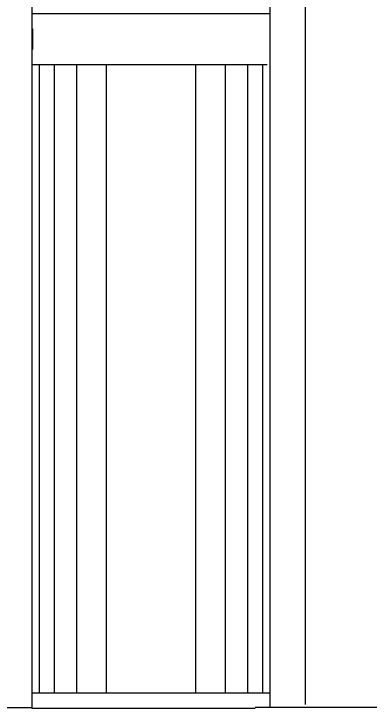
# Model space of a CAD drawing. Extents: x -255 to 8105, y -176 to 5714.
# Drawn here: x 6282.8 to 6408.7, y 4924.8 to 5170.3 of the extents above; entities that cross this region are included whole.
import ezdxf

# ---------------------------------------------------------------- set-up
doc = ezdxf.new("R2010")
doc.units = 0
doc.header["$LTSCALE"] = 30
doc.layers.get('0').update_dxf_attribs({"linetype": 'CONTINUOUS'})
doc.layers.add('부자재', color=4, linetype='CONTINUOUS')
doc.layers.add('해치', color=8, linetype='CONTINUOUS')

# ---------------------------------------------------------------- blocks, each defined once
blk = doc.blocks.new('UNI-01', base_point=(7634, 7239))
at = {"layer": '부자재'}
for p, q in [((13923.17, 12636.93), (13923.17, 12163.99)), ((14007.28, 12636.93), (14007.28, 12163.99)), ((14019.88, 12165.11), (14019.88, 12635.8)), ((13923.37, 12404.04), (13923.37, 12396.68)), ((13835.62, 12163.99), (13923.17, 12163.99)), ((14089.58, 12163.99), (14002.02, 12163.99))]:
    blk.add_line(p, q, dxfattribs=at)
for points, weights, knots in [([(14007.28, 12409.3), (14007.28, 12409.3), (13967.22, 12409.3), (13937.32, 12409.3), (13923.17, 12409.3)], [1, 0.742797744768, 1, 0.794611058848, 0.917248923756], [-1.467114, -1.467114, -1.467114, 0, 0, 1.171564, 1.171564, 1.171564]), ([(13923.17, 12391.43), (13934.35, 12391.43), (13957.97, 12391.43), (13998.03, 12391.43), (14006.32, 12391.43)], [0.884455168565, 0.830422605945, 1, 0.742797744768, 1], [-0.967291, -0.967291, -0.967291, 0, 0, 1.467114, 1.467114, 1.467114]), ([(14007.28, 12169.06), (14007.28, 12169.06), (13962.6, 12169.06), (13935.79, 12169.06), (13923.17, 12169.06)], [1, 0.707106781186, 1, 0.800943102543, 0.872453400774], [-1.570796, -1.570796, -1.570796, 0, 0, 1.067549, 1.067549, 1.067549]), ([(13923.17, 12163.8), (13923.17, 12163.8), (13962.6, 12163.8), (14002.02, 12163.8), (14002.02, 12163.8)], [1, 0.707106781186, 1, 0.707106781186, 1], [-1.570796, -1.570796, -1.570796, 0, 0, 1.570796, 1.570796, 1.570796])]:
    blk.add_rational_spline(points, weights, degree=2, knots=knots, dxfattribs=at)
blk.add_open_spline([(13923.37, 12404.04), (13923.37, 12404.04), (13923.36, 12404.04), (13923.3, 12404.04), (13923.23, 12404.05), (13923.17, 12404.05)], degree=3, knots=[-0.00189331, -0.00189331, -0.00189331, -0.00189331, 0, 0, 0.05421316, 0.05421316, 0.05421316, 0.05421316], dxfattribs=at)
for points, weights in [([(13923.17, 12396.68), (13923.17, 12396.68), (13923.19, 12396.68)], [1, 0.999862102782, 1]), ([(13923.21, 12163.8), (13923.17, 12163.8), (13923.17, 12163.8)], [1, 0.999734260157, 1])]:
    blk.add_rational_spline(points, weights, degree=2, dxfattribs=at)
at = {"layer": '해치'}
for p, q in [((13925.8, 12391.43), (13925.8, 12169.06)), ((13931.06, 12391.43), (13931.06, 12169.06)), ((13938.94, 12391.43), (13938.94, 12169.06)), ((13949.46, 12391.43), (13949.46, 12169.06)), ((13981, 12391.43), (13981, 12169.06)), ((13991.51, 12391.43), (13991.51, 12169.06)), ((13999.4, 12391.43), (13999.4, 12169.06)), ((14004.65, 12391.43), (14004.65, 12169.06))]:
    blk.add_line(p, q, dxfattribs=at)

msp = doc.modelspace()

# ---------------------------------------------------------------- block references
msp.add_blockref('UNI-01', (0, 0))

doc.saveas('drawing.dxf')
